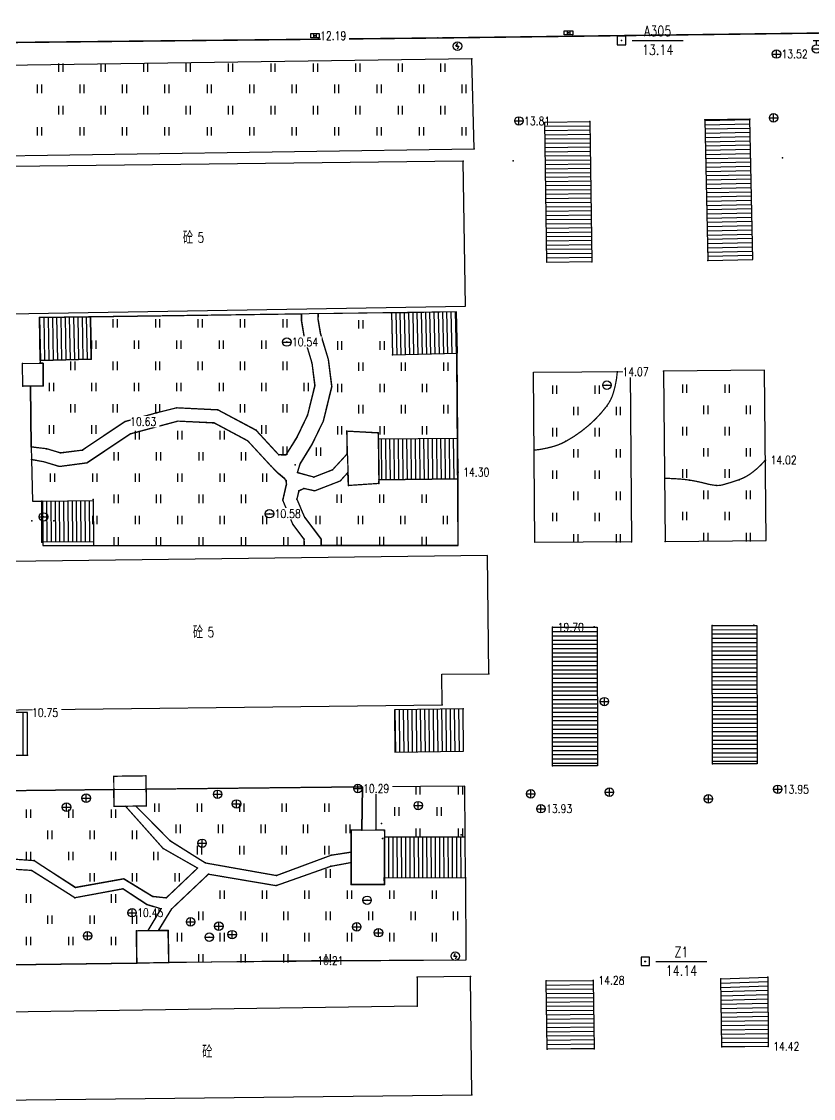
# Model space of a CAD drawing. Extents: x 871 to 1488, y 1110 to 1509.
# Drawn here: x 1262.2 to 1355.5, y 1286.8 to 1413.7 of the extents above; entities that cross this region are included whole.
import ezdxf
from ezdxf.enums import TextEntityAlignment as Align

# ---------------------------------------------------------------- set-up
doc = ezdxf.new("R2010")
doc.units = 0
doc.header["$LTSCALE"] = 0.5
doc.header["$PDSIZE"] = 0.2
doc.linetypes.add('X3', pattern=[5, 4, -1])
doc.layers.get('0').update_dxf_attribs({"linetype": 'CONTINUOUS'})
doc.layers.add('ASSIST', color=7, linetype='CONTINUOUS', plot=False)
for name, color, linetype in [('DLSS', 4, 'CONTINUOUS'), ('GCD', 1, 'CONTINUOUS'), ('GXYZ', 2, 'CONTINUOUS'), ('JMD', 6, 'CONTINUOUS'), ('KZD', 1, 'CONTINUOUS'), ('ZBTZ', 3, 'CONTINUOUS'), ('ZDH', 1, 'CONTINUOUS')]:
    doc.layers.add(name, color=color, linetype=linetype)
doc.styles.add('HZ', font='rs.shx', dxfattribs={"width": 0.8, "bigfont": 'hztxt.shx'})
doc.linetypes.add('1161', pattern='A,0,[149,AAA.SHX,S=0.15,R=0,X=0,Y=0],-1.6', length=1.6)

# ---------------------------------------------------------------- blocks, each defined once
blk = doc.blocks.new('gc133')
for p, q in [((-1, 0), (1, 0)), ((-0.8, 2), (0.8, 2)), ((0, 1), (0, 2))]:
    blk.add_line(p, q)
blk.add_circle((0, 0), 1)
blk = doc.blocks.new('gc042')
blk.add_line((-1, 0), (1, 0))
blk.add_circle((0, 0), 1)
blk = doc.blocks.new('gc041')
for p, q in [((-1, 0.5), (1, 0.5)), ((-1, -0.5), (-1, 0.5)), ((-0.33, 0.5), (-0.33, -0.5)), ((0.33, 0.5), (0.33, -0.5)), ((1, 0.5), (1, -0.5)), ((1, -0.5), (-1, -0.5))]:
    blk.add_line(p, q)
blk = doc.blocks.new('gc043')
for p, q in [((-1, 0), (1, 0)), ((0, -1), (0, 1))]:
    blk.add_line(p, q)
blk.add_circle((0, 0), 1)
blk = doc.blocks.new('gc050')
for p, q in [((-0.35, 0), (0.05, 0.69)), ((-0.35, 0), (0.35, 0)), ((0.35, 0), (-0.06, -0.69))]:
    blk.add_line(p, q)
blk.add_circle((0, 0), 1)
blk = doc.blocks.new('GC200')
at = {"linetype": 'Continuous', "const_width": 0.2, "flags": 128}
blk.add_lwpolyline([(-0.1, 0, 1), (0.1, 0, 1)], format="xyb", close=True, dxfattribs=at)
blk = doc.blocks.new('gc261')
blk.add_lwpolyline([(-1, -1), (1, -1), (1, 1), (-1, 1)], close=True)
blk.add_point((0, 0))
blk = doc.blocks.new('gc323')
at = {"flags": 128}
for points in [[(-0.5, 0), (-0.5, 2)], [(0.5, 0), (0.5, 2)]]:
    blk.add_lwpolyline(points, dxfattribs=at)

msp = doc.modelspace()

# ---------------------------------------------------------------- linework, layer by layer
at = {"linetype": 'Continuous'}
for p, q in [((1263.3, 1363.59, 10.44), (1263.34, 1362.08, 10.45)), ((1313.62, 1351.97), (1297.46, 1351.97))]:
    msp.add_line(p, q, dxfattribs=at)
at = {"linetype": 'Continuous', "flags": 128}
msp.add_lwpolyline([(1313.41, 1379.5), (1264.3, 1378.8), (1264.38, 1373.44), (1264.7, 1373.44), (1264.73, 1370.76), (1263.22, 1370.74), (1263.3, 1363.59), (1263.34, 1362.08), (1263.46, 1357.16), (1264.55, 1357.19), (1264.68, 1351.97), (1270.78, 1351.97), (1295.48, 1351.95), (1297.46, 1351.97), (1313.62, 1351.97), (1313.41, 1379.5)], close=True, dxfattribs=at)
at = {"linetype": 'Continuous', "elevation": 10.68, "flags": 128}
msp.add_lwpolyline([(1313.62, 1359.79), (1313.41, 1379.5)], dxfattribs=at)
at = {"linetype": 'Continuous', "flags": 128}
for points, elevation in [([(1264.73, 1370.76), (1263.21, 1370.72), (1262.32, 1370.73), (1262.29, 1373.41), (1264.7, 1373.44)], 10.43), ([(1304.94, 1312), (1301, 1312.02), (1300.99, 1318.43), (1304.93, 1318.44)], 10.54)]:
    msp.add_lwpolyline(points, close=True, dxfattribs=dict(at, elevation=elevation))
at = {"layer": 'ASSIST', "linetype": 'Continuous', "flags": 128}
for points in [[(1342.65, 1402.09), (1343.01, 1385.53), (1348.31, 1385.65), (1347.95, 1402.2)], [(1329.13, 1401.9), (1329.33, 1385.37), (1324.04, 1385.31), (1323.83, 1401.84)], [(1313.41, 1379.5), (1305.75, 1379.32), (1305.87, 1374.41), (1313.53, 1374.6)], [(1264.29, 1378.8), (1270.3, 1378.9), (1270.39, 1373.9), (1264.38, 1373.77)], [(1304.26, 1359.69), (1313.62, 1359.79), (1313.57, 1364.58), (1304.2, 1364.48)], [(1264.55, 1357.19), (1270.62, 1357.24), (1270.66, 1352.39), (1264.58, 1352.35)], [(1343.55, 1326.22), (1343.52, 1342.53), (1348.8, 1342.54), (1348.83, 1326.23)], [(1324.73, 1325.99), (1324.72, 1342.32), (1329.99, 1342.32), (1330.01, 1326)], [(1256.83, 1327.25), (1262.86, 1327.25), (1262.86, 1332.27), (1256.83, 1332.27)], [(1304.9, 1312.8), (1314.45, 1312.84), (1314.43, 1317.65), (1304.88, 1317.61)], [(1324.08, 1292.6), (1323.97, 1300.67), (1329.51, 1300.72), (1329.62, 1292.67)], [(1344.67, 1292.89), (1344.56, 1300.9), (1350.07, 1301.11), (1350.11, 1292.94)]]:
    msp.add_lwpolyline(points, close=True, dxfattribs=at)
at = {"layer": 'ASSIST', "linetype": 'Continuous', "elevation": 14.31, "flags": 128}
msp.add_lwpolyline([(1306.16, 1327.62), (1314.24, 1327.72), (1314.18, 1332.7), (1306.1, 1332.61)], close=True, dxfattribs=at)
at = {"layer": 'DLSS', "linetype": 'Continuous', "const_width": 0.175, "flags": 128}
msp.add_lwpolyline([(1216.91, 1400.79), (1219.98, 1407.4), (1229.42, 1410.8), (1250.92, 1411.11), (1311.19, 1411.75), (1376.78, 1412.59), (1417.27, 1413.42), (1464.48, 1413.6), (1466.04, 1413.51), (1469.01, 1412.49), (1470.72, 1410.79), (1472.65, 1406.1), (1472.65, 1402.07), (1472.92, 1379.64), (1472.95, 1376.26), (1473.17, 1359.79), (1473.21, 1355.64), (1474.02, 1285.2)], dxfattribs=at)
at = {"layer": 'DLSS', "linetype": 'X3', "const_width": 0.15, "elevation": 10.46, "flags": 128}
for points in [[(1263.3, 1363.57), (1265.13, 1363.36), (1266.77, 1362.86), (1269.34, 1363.19), (1274.36, 1366.55), (1278.12, 1367.6), (1280.45, 1368.18), (1285.3, 1367.93), (1289.79, 1365.53), (1292.46, 1362.64), (1293.31, 1362.62), (1294.62, 1364.76), (1295.86, 1367.32), (1296.71, 1370.79), (1296.38, 1373.46), (1295.47, 1376.47), (1295.13, 1378.44), (1295.13, 1379.16)], [(1300.62, 1360.56), (1299.69, 1359.55), (1296.7, 1358.39), (1295.44, 1358.68), (1294.83, 1358.38), (1294.61, 1357.42), (1295.51, 1355.28), (1297.45, 1352.69), (1297.46, 1351.97)]]:
    msp.add_lwpolyline(points, dxfattribs=at)
at = {"layer": 'DLSS', "linetype": 'X3', "flags": 128}
for points in [[(1297.12, 1379.14, 0.15, 0.15, 0), (1297.11, 1378.6, 0.15, 0.15, 0), (1297.4, 1376.92, 0.15, 0.15, 0), (1298.32, 1373.87, 0.15, 0.15, 0), (1298.73, 1370.67, 0.15, 0.15, 0), (1297.74, 1366.65, 0.15, 0.15, 0), (1296.37, 1363.81, 0.15, 0.15, 0), (1295, 1361.58, 0.15, 0.15, 0), (1294.66, 1360.54, 0.15, 0.15, 0), (1296.61, 1360.02, 0.15, 0.15, 0), (1298.79, 1360.86, 0.15, 0.15, 0), (1300.49, 1362.7, 0, 0, 0)], [(1295.48, 1351.95, 0.15, 0.15, 0), (1295.46, 1352.69, 0.15, 0.15, 0), (1294.11, 1354.48, 0.15, 0.15, 0), (1292.95, 1357.28, 0.15, 0.15, 0), (1293.39, 1359.18, 0.15, 0.15, 0), (1293.35, 1359.61, 0.15, 0.15, 0), (1293.14, 1359.83, 0.15, 0.15, 0), (1292.42, 1360.43, 0.15, 0.15, 0), (1291.58, 1361.29, 0.15, 0.15, 0), (1291.31, 1361.58, 0.15, 0.15, 0), (1288.82, 1364.28, 0.15, 0.15, 0), (1284.87, 1366.39, 0.15, 0.15, 0), (1280.6, 1366.61, 0.15, 0.15, 0), (1275.02, 1365.11, 0.15, 0.15, 0), (1269.9, 1361.69, 0.15, 0.15, 0), (1266.63, 1361.26, 0.15, 0.15, 0), (1264.81, 1361.82, 0.15, 0.15, 0), (1263.34, 1362.08, 0, 0, 0)], [(1274.42, 1321.24, 0.15, 0.15, 0), (1278.84, 1316.27, 0.15, 0.15, 0), (1282.91, 1313.95, 0.15, 0.15, 0), (1279.22, 1310.44, 0.15, 0.15, 0), (1277.62, 1310.62, 0.15, 0.15, 0), (1274.23, 1312.7, 0.15, 0.15, 0), (1268.54, 1311.68, 0.15, 0.15, 0), (1263.64, 1314.83, 0.15, 0.15, 0), (1258.52, 1315.2, 0.15, 0.15, 0), (1253.48, 1313.81, 0.15, 0.15, 0), (1251.27, 1314.1, 0.15, 0.15, 0), (1251.05, 1312.98, 0.15, 0.15, 0), (1253.51, 1312.62, 0.15, 0.15, 0), (1258.67, 1313.98, 0.15, 0.15, 0), (1263.33, 1313.68, 0.15, 0.15, 0), (1268.45, 1310.46, 0.15, 0.15, 0), (1274.11, 1311.5, 0.15, 0.15, 0), (1276.91, 1309.65, 0.15, 0.15, 0), (1278.63, 1309.15, 0.15, 0.15, 0), (1277.07, 1306.59, 0, 0, 0)], [(1275.64, 1321.25, 0.15, 0.15, 0), (1279.65, 1317.19, 0.15, 0.15, 0), (1283.84, 1314.55, 0.15, 0.15, 0), (1292.19, 1313.07, 0.15, 0.15, 0), (1298.66, 1315.47, 0.15, 0.15, 0), (1300.98, 1315.83, 0, 0, 0)], [(1278.31, 1306.59, 0.15, 0.15, 0), (1279.86, 1309.15, 0.15, 0.15, 0), (1284.18, 1313.23, 0.15, 0.15, 0), (1292.16, 1311.88, 0.15, 0.15, 0), (1298.61, 1314.16, 0.15, 0.15, 0), (1300.98, 1314.6, 0, 0, 0)]]:
    msp.add_lwpolyline(points, format="xyseb", dxfattribs=at)
at = {"layer": 'DLSS', "linetype": 'X3', "const_width": 0.15, "flags": 128}
for points in [[(1322.55, 1363.18, 0.041507), (1324.8, 1363.62, 0.059042), (1326.29, 1364.23, 0.050806), (1328.98, 1366.11, 0.053804), (1331.1, 1368.38, 0.085682), (1331.86, 1369.87, 0.055451), (1332.35, 1372.42)], [(1337.93, 1359.87, -0.014146), (1339.65, 1359.79, -0.02019), (1340.85, 1359.66, -0.027398), (1342.91, 1359.22, 0.048795), (1344.08, 1359.03, 0.081388), (1344.66, 1359.08, 0.022131), (1346.69, 1359.71, 0.074185), (1348.18, 1360.51, 0.056851), (1349.79, 1362.02)]]:
    msp.add_lwpolyline(points, format="xyb", dxfattribs=at)
for points, elevation in [([(1300.69, 1359.03), (1300.47, 1365.43), (1304.17, 1365.22), (1304.2, 1364.48), (1304.26, 1359.69), (1304.24, 1359.27)], 10.59), ([(1276.82, 1324.82), (1276.87, 1321.27), (1273.07, 1321.22), (1273.03, 1324.77)], 10.33), ([(1279.46, 1306.59), (1279.52, 1302.82), (1275.76, 1302.76), (1275.73, 1306.56)], 10.31)]:
    msp.add_lwpolyline(points, close=True, dxfattribs=dict(at, elevation=elevation))
at = {"layer": 'JMD', "linetype": 'Continuous'}
for p, q in [((1342.65, 1402.09), (1343.01, 1385.53)), ((1342.66, 1402.03), (1347.95, 1402.14)), ((1348.31, 1385.65), (1347.95, 1402.2)), ((1329.13, 1401.9), (1329.33, 1385.37)), ((1342.67, 1401.53), (1347.96, 1401.64)), ((1342.68, 1401.03), (1347.97, 1401.14)), ((1329.15, 1400.37), (1323.85, 1400.31)), ((1329.16, 1399.87), (1323.86, 1399.81)), ((1342.69, 1400.53), (1347.99, 1400.64)), ((1342.7, 1400.03), (1348, 1400.14)), ((1342.71, 1399.53), (1348.01, 1399.64)), ((1329.16, 1399.37), (1323.87, 1399.31)), ((1329.17, 1398.87), (1323.87, 1398.81)), ((1329.17, 1398.37), (1323.88, 1398.31)), ((1342.72, 1399.03), (1348.02, 1399.14)), ((1342.73, 1398.53), (1348.03, 1398.64)), ((1329.18, 1397.87), (1323.88, 1397.81)), ((1329.19, 1397.37), (1323.89, 1397.31)), ((1342.74, 1398.03), (1348.04, 1398.14)), ((1342.75, 1397.53), (1348.05, 1397.64)), ((1342.76, 1397.03), (1348.06, 1397.14)), ((1329.19, 1396.87), (1323.9, 1396.81)), ((1329.2, 1396.37), (1323.9, 1396.31)), ((1329.2, 1395.87), (1323.91, 1395.81)), ((1342.77, 1396.53), (1348.07, 1396.64)), ((1342.79, 1396.03), (1348.08, 1396.14)), ((1329.21, 1395.37), (1323.91, 1395.31)), ((1329.22, 1394.87), (1323.92, 1394.81)), ((1342.8, 1395.53), (1348.09, 1395.64)), ((1342.81, 1395.03), (1348.11, 1395.14)), ((1342.82, 1394.53), (1348.12, 1394.64)), ((1329.22, 1394.37), (1323.93, 1394.31)), ((1329.23, 1393.87), (1323.93, 1393.81)), ((1329.24, 1393.37), (1323.94, 1393.31)), ((1342.83, 1394.03), (1348.13, 1394.14)), ((1342.84, 1393.53), (1348.14, 1393.64)), ((1342.85, 1393.03), (1348.15, 1393.14)), ((1329.24, 1392.87), (1323.95, 1392.81)), ((1329.25, 1392.37), (1323.95, 1392.31)), ((1329.25, 1391.87), (1323.96, 1391.81)), ((1342.86, 1392.53), (1348.16, 1392.64)), ((1342.87, 1392.03), (1348.17, 1392.14)), ((1329.26, 1391.37), (1323.96, 1391.31)), ((1329.27, 1390.87), (1323.97, 1390.81)), ((1342.88, 1391.53), (1348.18, 1391.64)), ((1342.89, 1391.03), (1348.19, 1391.14)), ((1342.91, 1390.53), (1348.2, 1390.65)), ((1329.27, 1390.37), (1323.98, 1390.31)), ((1329.28, 1389.87), (1323.98, 1389.81)), ((1329.28, 1389.37), (1323.99, 1389.31)), ((1342.92, 1390.03), (1348.21, 1390.15)), ((1342.93, 1389.53), (1348.22, 1389.65)), ((1329.29, 1388.87), (1323.99, 1388.81)), ((1329.3, 1388.37), (1324, 1388.31)), ((1342.94, 1389.03), (1348.24, 1389.15)), ((1342.95, 1388.53), (1348.25, 1388.65)), ((1342.96, 1388.03), (1348.26, 1388.15)), ((1329.3, 1387.87), (1324.01, 1387.81)), ((1329.31, 1387.37), (1324.01, 1387.31)), ((1329.32, 1386.87), (1324.02, 1386.81)), ((1342.97, 1387.53), (1348.27, 1387.65)), ((1342.98, 1387.03), (1348.28, 1387.15)), ((1329.32, 1386.37), (1324.03, 1386.31)), ((1329.33, 1385.87), (1324.03, 1385.81)), ((1342.99, 1386.53), (1348.29, 1386.65)), ((1343, 1386.03), (1348.3, 1386.15)), ((1343.01, 1385.53), (1348.31, 1385.65)), ((1329.33, 1385.37), (1324.04, 1385.31)), ((1313.41, 1379.5), (1305.75, 1379.32)), ((1305.75, 1379.32), (1305.87, 1374.41)), ((1306.25, 1379.33), (1306.36, 1374.43)), ((1306.75, 1379.34), (1306.86, 1374.44)), ((1307.25, 1379.35), (1307.36, 1374.45)), ((1307.75, 1379.37), (1307.86, 1374.46)), ((1308.25, 1379.38), (1308.36, 1374.47)), ((1308.75, 1379.39), (1308.86, 1374.49)), ((1309.24, 1379.4), (1309.36, 1374.5)), ((1309.74, 1379.41), (1309.86, 1374.51)), ((1310.24, 1379.43), (1310.36, 1374.52)), ((1310.74, 1379.44), (1310.86, 1374.53)), ((1311.24, 1379.45), (1311.36, 1374.55)), ((1311.74, 1379.46), (1311.86, 1374.56)), ((1312.24, 1379.47), (1312.36, 1374.57)), ((1312.74, 1379.49), (1312.86, 1374.58)), ((1313.24, 1379.5), (1313.36, 1374.59)), ((1264.29, 1378.8), (1270.3, 1378.9)), ((1264.3, 1378.8), (1264.39, 1373.77)), ((1264.8, 1378.8), (1264.89, 1373.78)), ((1265.3, 1378.81), (1265.39, 1373.79)), ((1265.8, 1378.82), (1265.89, 1373.8)), ((1266.3, 1378.83), (1266.39, 1373.81)), ((1266.8, 1378.84), (1266.89, 1373.82)), ((1267.3, 1378.85), (1267.39, 1373.84)), ((1267.8, 1378.86), (1267.89, 1373.85)), ((1268.3, 1378.86), (1268.39, 1373.86)), ((1268.8, 1378.87), (1268.89, 1373.87)), ((1269.3, 1378.88), (1269.39, 1373.88)), ((1269.8, 1378.89), (1269.89, 1373.89)), ((1270.3, 1378.9), (1270.39, 1373.9)), ((1305.87, 1374.41), (1313.53, 1374.6)), ((1270.39, 1373.9), (1264.38, 1373.77)), ((1313.57, 1364.58), (1304.2, 1364.48)), ((1304.62, 1359.69), (1304.57, 1364.49)), ((1305.12, 1359.7), (1305.07, 1364.49)), ((1305.62, 1359.71), (1305.57, 1364.5)), ((1306.12, 1359.71), (1306.07, 1364.5)), ((1306.62, 1359.72), (1306.57, 1364.51)), ((1307.12, 1359.72), (1307.07, 1364.51)), ((1307.62, 1359.73), (1307.57, 1364.52)), ((1308.12, 1359.73), (1308.07, 1364.52)), ((1308.62, 1359.74), (1308.57, 1364.53)), ((1309.12, 1359.74), (1309.07, 1364.53)), ((1309.62, 1359.75), (1309.57, 1364.54)), ((1310.12, 1359.75), (1310.07, 1364.55)), ((1310.62, 1359.76), (1310.57, 1364.55)), ((1311.12, 1359.76), (1311.07, 1364.56)), ((1311.62, 1359.77), (1311.57, 1364.56)), ((1312.12, 1359.77), (1312.07, 1364.57)), ((1312.62, 1359.78), (1312.57, 1364.57)), ((1313.12, 1359.79), (1313.07, 1364.58)), ((1313.62, 1359.79), (1313.57, 1364.58)), ((1304.26, 1359.69), (1313.62, 1359.79)), ((1264.55, 1357.19), (1270.62, 1357.24)), ((1264.62, 1357.19), (1264.66, 1352.35)), ((1265.12, 1357.2), (1265.16, 1352.35)), ((1265.62, 1357.2), (1265.66, 1352.36)), ((1266.12, 1357.2), (1266.16, 1352.36)), ((1266.62, 1357.21), (1266.66, 1352.36)), ((1267.12, 1357.21), (1267.16, 1352.37)), ((1267.62, 1357.22), (1267.66, 1352.37)), ((1268.12, 1357.22), (1268.16, 1352.37)), ((1268.62, 1357.22), (1268.66, 1352.38)), ((1269.12, 1357.23), (1269.16, 1352.38)), ((1269.62, 1357.23), (1269.66, 1352.39)), ((1270.12, 1357.23), (1270.16, 1352.39)), ((1270.62, 1357.24), (1270.66, 1352.39)), ((1270.66, 1352.39), (1264.58, 1352.35)), ((1343.52, 1342.53), (1348.8, 1342.54)), ((1343.55, 1326.22), (1343.52, 1342.53)), ((1348.8, 1342.54), (1348.83, 1326.23)), ((1324.73, 1325.99), (1324.72, 1342.32)), ((1329.99, 1342.32), (1330.01, 1326)), ((1343.52, 1342.03), (1348.8, 1342.04)), ((1343.52, 1341.53), (1348.8, 1341.54)), ((1324.72, 1340.82), (1329.99, 1340.82)), ((1324.72, 1340.32), (1329.99, 1340.32)), ((1324.72, 1339.82), (1329.99, 1339.82)), ((1343.52, 1341.03), (1348.8, 1341.04)), ((1343.52, 1340.53), (1348.8, 1340.54)), ((1343.53, 1340.03), (1348.8, 1340.04)), ((1324.72, 1339.32), (1329.99, 1339.32)), ((1324.72, 1338.82), (1329.99, 1338.82)), ((1343.53, 1339.53), (1348.8, 1339.54)), ((1343.53, 1339.03), (1348.8, 1339.04)), ((1324.72, 1338.32), (1329.99, 1338.32)), ((1324.72, 1337.82), (1329.99, 1337.82)), ((1324.72, 1337.32), (1329.99, 1337.32)), ((1343.53, 1338.53), (1348.8, 1338.54)), ((1343.53, 1338.03), (1348.81, 1338.04)), ((1343.53, 1337.53), (1348.81, 1337.54)), ((1324.72, 1336.82), (1329.99, 1336.82)), ((1324.72, 1336.32), (1329.99, 1336.32)), ((1343.53, 1337.03), (1348.81, 1337.04)), ((1343.53, 1336.53), (1348.81, 1336.54)), ((1343.53, 1336.03), (1348.81, 1336.04)), ((1324.72, 1335.82), (1330, 1335.82)), ((1324.72, 1335.32), (1330, 1335.32)), ((1324.72, 1334.82), (1330, 1334.82)), ((1343.53, 1335.53), (1348.81, 1335.54)), ((1343.53, 1335.03), (1348.81, 1335.04)), ((1324.72, 1334.32), (1330, 1334.32)), ((1324.72, 1333.82), (1330, 1333.82)), ((1343.54, 1334.53), (1348.81, 1334.54)), ((1343.54, 1334.03), (1348.81, 1334.04)), ((1343.54, 1333.53), (1348.81, 1333.54)), ((1262.36, 1327.25), (1262.36, 1332.27)), ((1314.18, 1332.7), (1306.1, 1332.61)), ((1306.24, 1327.62), (1306.18, 1332.61)), ((1306.74, 1327.63), (1306.68, 1332.61)), ((1307.24, 1327.63), (1307.18, 1332.62)), ((1307.74, 1327.64), (1307.68, 1332.62)), ((1308.24, 1327.64), (1308.18, 1332.63)), ((1308.74, 1327.65), (1308.68, 1332.64)), ((1309.24, 1327.66), (1309.18, 1332.64)), ((1309.74, 1327.66), (1309.68, 1332.65)), ((1310.24, 1327.67), (1310.18, 1332.65)), ((1310.74, 1327.67), (1310.68, 1332.66)), ((1311.24, 1327.68), (1311.18, 1332.67)), ((1311.74, 1327.69), (1311.68, 1332.67)), ((1312.24, 1327.69), (1312.18, 1332.68)), ((1312.74, 1327.7), (1312.68, 1332.68)), ((1313.24, 1327.7), (1313.18, 1332.69)), ((1313.74, 1327.71), (1313.68, 1332.7)), ((1314.24, 1327.72), (1314.18, 1332.7)), ((1324.72, 1333.32), (1330, 1333.32)), ((1324.73, 1332.82), (1330, 1332.82)), ((1324.73, 1332.32), (1330, 1332.32)), ((1343.54, 1333.03), (1348.81, 1333.04)), ((1343.54, 1332.53), (1348.81, 1332.54)), ((1324.73, 1331.82), (1330, 1331.82)), ((1324.73, 1331.32), (1330, 1331.32)), ((1343.54, 1332.03), (1348.82, 1332.04)), ((1343.54, 1331.53), (1348.82, 1331.54)), ((1343.54, 1331.03), (1348.82, 1331.04)), ((1324.73, 1330.82), (1330, 1330.82)), ((1324.73, 1330.32), (1330, 1330.32)), ((1324.73, 1329.82), (1330, 1329.82)), ((1343.54, 1330.53), (1348.82, 1330.54)), ((1343.54, 1330.03), (1348.82, 1330.04)), ((1324.73, 1329.32), (1330, 1329.32)), ((1324.73, 1328.82), (1330, 1328.82)), ((1343.54, 1329.53), (1348.82, 1329.54)), ((1343.55, 1329.03), (1348.82, 1329.04)), ((1343.55, 1328.53), (1348.82, 1328.54)), ((1256.83, 1327.25), (1262.86, 1327.25)), ((1306.16, 1327.62), (1314.24, 1327.72)), ((1324.73, 1328.32), (1330, 1328.32)), ((1324.73, 1327.82), (1330, 1327.82)), ((1324.73, 1327.32), (1330, 1327.32)), ((1343.55, 1328.03), (1348.82, 1328.04)), ((1343.55, 1327.53), (1348.82, 1327.54)), ((1324.73, 1326.82), (1330, 1326.82)), ((1324.73, 1326.32), (1330, 1326.32)), ((1343.55, 1327.03), (1348.82, 1327.04)), ((1343.55, 1326.53), (1348.83, 1326.54)), ((1314.43, 1317.65), (1304.88, 1317.61)), ((1304.95, 1312.8), (1304.93, 1317.61)), ((1305.45, 1312.8), (1305.43, 1317.62)), ((1305.95, 1312.81), (1305.93, 1317.62)), ((1306.45, 1312.81), (1306.43, 1317.62)), ((1306.95, 1312.81), (1306.93, 1317.62)), ((1307.45, 1312.81), (1307.43, 1317.62)), ((1307.95, 1312.81), (1307.93, 1317.63)), ((1308.45, 1312.82), (1308.43, 1317.63)), ((1308.95, 1312.82), (1308.93, 1317.63)), ((1309.45, 1312.82), (1309.43, 1317.63)), ((1309.95, 1312.82), (1309.93, 1317.63)), ((1310.45, 1312.82), (1310.43, 1317.64)), ((1310.95, 1312.83), (1310.93, 1317.64)), ((1311.45, 1312.83), (1311.43, 1317.64)), ((1311.95, 1312.83), (1311.93, 1317.64)), ((1312.45, 1312.83), (1312.43, 1317.64)), ((1312.95, 1312.83), (1312.93, 1317.65)), ((1313.45, 1312.84), (1313.43, 1317.65)), ((1313.95, 1312.84), (1313.93, 1317.65)), ((1314.45, 1312.84), (1314.43, 1317.65)), ((1304.9, 1312.8), (1314.45, 1312.84)), ((1323.97, 1300.67), (1329.51, 1300.72)), ((1324.08, 1292.6), (1323.97, 1300.67)), ((1344.56, 1300.9), (1350.07, 1301.11)), ((1344.67, 1292.89), (1344.56, 1300.9)), ((1344.57, 1300.4), (1350.08, 1300.6)), ((1350.07, 1301.11), (1350.11, 1292.94)), ((1323.98, 1300.17), (1329.51, 1300.22)), ((1323.99, 1299.67), (1329.52, 1299.72)), ((1324, 1299.17), (1329.53, 1299.22)), ((1344.57, 1299.9), (1350.08, 1300.09)), ((1344.58, 1299.4), (1350.08, 1299.58)), ((1324, 1298.67), (1329.54, 1298.72)), ((1324.01, 1298.17), (1329.54, 1298.23)), ((1344.59, 1298.9), (1350.08, 1299.07)), ((1344.6, 1298.4), (1350.09, 1298.56)), ((1344.6, 1297.9), (1350.09, 1298.05)), ((1324.02, 1297.67), (1329.55, 1297.73)), ((1324.02, 1297.17), (1329.56, 1297.23)), ((1324.03, 1296.67), (1329.56, 1296.73)), ((1344.61, 1297.4), (1350.09, 1297.54)), ((1344.62, 1296.9), (1350.09, 1297.03)), ((1324.04, 1296.17), (1329.57, 1296.23)), ((1324.04, 1295.67), (1329.58, 1295.73)), ((1344.62, 1296.4), (1350.1, 1296.52)), ((1344.63, 1295.9), (1350.1, 1296.01)), ((1344.64, 1295.4), (1350.1, 1295.5)), ((1324.05, 1295.17), (1329.58, 1295.23)), ((1324.06, 1294.67), (1329.59, 1294.73)), ((1324.06, 1294.17), (1329.6, 1294.24)), ((1344.65, 1294.9), (1350.1, 1294.99)), ((1344.65, 1294.4), (1350.11, 1294.48)), ((1324.07, 1293.67), (1329.6, 1293.74)), ((1324.08, 1293.17), (1329.61, 1293.24)), ((1344.66, 1293.9), (1350.11, 1293.97)), ((1344.67, 1293.4), (1350.11, 1293.46)), ((1344.67, 1292.9), (1350.11, 1292.95)), ((1324.08, 1292.67), (1329.62, 1292.74))]:
    msp.add_line(p, q, dxfattribs=at)
at = {"layer": 'JMD', "linetype": 'Continuous', "flags": 128}
for points, elevation in [([(1314.19, 1397.22), (1250.99, 1396.48), (1251.28, 1379.1), (1314.48, 1380.17)], 14.32), ([(1251.79, 1332.47), (1311.71, 1333.19), (1311.67, 1336.78), (1317.21, 1336.85), (1317.04, 1350.76), (1251.28, 1349.97)], 10.73), ([(1252.11, 1296.85), (1252.21, 1286.51), (1315.23, 1287.22), (1315.05, 1301.18), (1308.77, 1301.11), (1308.78, 1297.68)], 10.68)]:
    msp.add_lwpolyline(points, close=True, dxfattribs=dict(at, elevation=elevation))
at = {"layer": 'KZD', "linetype": 'Continuous'}
for p, q in [((1334.1, 1411.46), (1340.1, 1411.46)), ((1336.9, 1302.96), (1342.9, 1302.96))]:
    msp.add_line(p, q, dxfattribs=at)
at = {"layer": 'ZBTZ', "linetype": '1161', "flags": 128}
for points, elevation in [([(1315.48, 1398.68), (1315.21, 1409.3), (1251.81, 1408.37), (1251.96, 1397.75)], 14.43), ([(1333.86, 1372.47), (1334, 1352.39), (1322.63, 1352.31), (1322.49, 1372.39)], 14.29), ([(1337.8, 1372.5), (1337.98, 1352.43), (1349.88, 1352.54), (1349.69, 1372.61)], 14.31), ([(1263.33, 1362.07), (1263.46, 1357.16), (1264.55, 1357.19), (1270.62, 1357.24), (1270.66, 1352.39), (1270.66, 1351.97), (1295.48, 1351.95), (1295.46, 1352.69), (1294.11, 1354.48), (1292.95, 1357.28), (1293.39, 1359.18), (1293.35, 1359.61), (1293.14, 1359.83), (1292.42, 1360.43), (1291.58, 1361.29), (1291.31, 1361.58), (1288.82, 1364.28), (1284.87, 1366.39), (1280.6, 1366.61), (1275.02, 1365.11), (1269.9, 1361.69), (1266.63, 1361.26), (1264.81, 1361.82), (1263.34, 1362.08)], 10.46), ([(1303.91, 1318.44), (1304.93, 1318.44), (1304.94, 1317.61), (1314.43, 1317.65), (1314.4, 1323.59), (1303.89, 1323.54)], 10.52)]:
    msp.add_lwpolyline(points, close=True, dxfattribs=dict(at, elevation=elevation))
for points in [[(1263.3, 1363.57), (1263.22, 1370.74), (1264.73, 1370.76), (1264.7, 1373.44), (1264.38, 1373.44), (1264.39, 1373.77), (1270.39, 1373.9), (1270.3, 1378.88), (1295.13, 1379.24), (1295.13, 1379.16), (1295.13, 1378.44), (1295.47, 1376.47), (1296.38, 1373.46), (1296.71, 1370.79), (1295.86, 1367.32), (1294.62, 1364.76), (1293.31, 1362.62), (1292.46, 1362.64), (1289.79, 1365.53), (1285.3, 1367.93), (1280.45, 1368.18), (1278.12, 1367.6), (1274.36, 1366.55), (1269.34, 1363.19), (1266.77, 1362.86), (1265.13, 1363.36), (1263.3, 1363.57)], [(1297.12, 1379.27), (1305.75, 1379.39), (1305.87, 1374.41), (1313.45, 1374.6), (1313.52, 1364.58), (1304.2, 1364.48), (1304.2, 1365.22), (1300.47, 1365.43), (1300.49, 1362.7), (1298.79, 1360.86), (1296.61, 1360.02), (1294.66, 1360.54), (1295, 1361.58), (1296.37, 1363.81), (1297.74, 1366.65), (1298.73, 1370.67), (1298.32, 1373.87), (1297.4, 1376.92), (1297.11, 1378.6), (1297.12, 1379.14)]]:
    msp.add_lwpolyline(points, close=True, dxfattribs=at)
at = {"layer": 'ZDH', "linetype": 'Continuous'}
for p in [(1326.59, 1412.36, 12.84), (1296.73, 1412.01, 12.19), (1311.19, 1411.75, 12.52), (1313.52, 1410.79, 12.71), (1351.09, 1409.86, 13.52), (1354.7, 1409.82, 13.6), (1315.21, 1409.3, 12.79), (1342.65, 1402.09, 13.91), (1347.95, 1402.2, 13.91), (1350.76, 1402.34, 13.89), (1320.76, 1401.97, 13.81), (1323.83, 1401.84, 13.96), (1329.13, 1401.9, 13.96), (1315.48, 1398.68, 14.43), (1314.19, 1397.22, 14.32), (1320.1, 1397.26, 14.31), (1351.82, 1397.63, 14.27), (1343.01, 1385.53, 19.73), (1329.33, 1385.37, 19.74), (1295.13, 1379.16, 10.59), (1297.12, 1379.18, 10.61), (1305.75, 1379.32, 10.74), (1264.28, 1378.82, 10.75), (1264.29, 1378.8, 10.78), (1295.13, 1378.44, 10.45), (1293.42, 1375.93, 10.54), (1295.47, 1376.47, 10.46), (1305.87, 1374.41, 10.34), (1262.29, 1373.41, 10.74), (1270.39, 1373.9, 10.56), (1296.38, 1373.46, 10.53), (1332.35, 1372.42, 14.06), (1333.86, 1372.47, 14.29), (1337.8, 1372.5, 14.31), (1262.32, 1370.73, 10.75), (1263.21, 1370.72, 10.45), (1264.73, 1370.76, 10.43), (1296.71, 1370.79, 10.57), (1331.13, 1370.85, 14.05), (1280.45, 1368.18, 10.54), (1285.3, 1367.93, 10.56), (1331.1, 1368.38, 14.06), (1274.36, 1366.55, 10.63), (1278.12, 1367.6, 10.58), (1295.86, 1367.32, 10.63), (1289.79, 1365.53, 10.6), (1300.47, 1365.43, 10.62), (1304.17, 1365.22, 10.6), (1294.62, 1364.76, 10.64), (1304.2, 1364.48, 10.65), (1326.29, 1364.23, 14.02), (1263.3, 1363.59, 10.44), (1263.3, 1363.57, 10.46), (1265.13, 1363.36, 10.53), (1266.77, 1362.86, 10.52), (1269.34, 1363.19, 10.6), (1300.49, 1362.7, 10.62), (1322.55, 1363.18, 14.03), (1263.33, 1362.07, 10.46), (1263.34, 1362.08, 10.45), (1292.46, 1362.64, 10.58), (1293.31, 1362.62, 10.57), (1294.4, 1361.46, 10.57), (1349.79, 1362.02, 14.02), (1291.58, 1361.29, 10.58), (1292.42, 1360.43, 10.63), (1294.66, 1360.54, 10.51), (1298.79, 1360.86, 10.58), (1300.62, 1360.56, 10.63), (1313.59, 1360.59, 14.3), (1293.14, 1359.83, 10.62), (1293.35, 1359.61, 10.61), (1293.39, 1359.18, 10.57), (1296.61, 1360.02, 10.61), (1300.69, 1359.03, 10.59), (1304.24, 1359.27, 10.71), (1304.26, 1359.69, 10.68), (1337.93, 1359.87, 14.17), (1340.85, 1359.66, 14.01), (1344.08, 1359.03, 14), (1346.69, 1359.71, 14), (1294.83, 1358.38, 10.56), (1295.44, 1358.68, 10.56), (1264.55, 1357.19, 10.45), (1270.62, 1357.39, 10.54), (1294.61, 1357.42, 10.56), (1264.76, 1355.32, 10.49), (1291.38, 1355.7, 10.58), (1295.51, 1355.28, 10.5), (1263.37, 1354.86, 10.46), (1265.97, 1354.86, 10.43), (1295.46, 1352.69, 10.43), (1297.45, 1352.69, 10.43), (1264.58, 1352.35, 10.73), (1295.48, 1351.95, 10.71), (1297.46, 1351.97, 10.71), (1334, 1352.39, 14.29), (1337.98, 1352.43, 14.3), (1329.64, 1342.37, 19.7), (1343.52, 1342.53, 19.72), (1348.42, 1342.58, 19.71), (1324.72, 1342.32, 19.7), (1317.21, 1336.85, 14.31), (1330.82, 1333.56, 13.99), (1262.8, 1332.27, 10.75), (1311.71, 1333.19, 10.7), (1314.18, 1332.7, 14.31), (1262.86, 1327.25, 10.49), (1324.73, 1325.99, 14.01), (1330.01, 1326.07, 14.01), (1343.55, 1326.22, 14.01), (1348.83, 1326.31, 14.02), (1276.82, 1324.82, 10.33), (1302.2, 1323.45, 10.29), (1269.78, 1322.19, 10.44), (1273.05, 1323.2, 10.34), (1285.27, 1322.64, 10.38), (1301.8, 1323.32, 10.29), (1322.15, 1322.7, 13.93), (1331.41, 1322.89, 13.93), (1343.07, 1322.1, 13.94), (1351.24, 1323.23, 13.95), (1267.46, 1321.13, 10.45), (1276.87, 1321.27, 10.36), (1287.5, 1321.51, 10.4), (1308.9, 1321.31, 11.95), (1323.35, 1320.94, 13.93), (1300.99, 1318.43, 10.49), (1302.27, 1318.42, 10.51), (1303.91, 1318.44, 10.52), (1304.56, 1319.19, 10.57), (1304.91, 1318.3, 10.58), (1279.65, 1317.19, 10.53), (1304.68, 1317.44, 10.54), (1313.95, 1317.86, 14.21), (1314.39, 1317.65, 14.21), (1278.84, 1316.27, 10.51), (1283.43, 1316.87, 10.48), (1300.98, 1315.83, 10.49), (1263.64, 1314.83, 10.52), (1283.84, 1314.55, 10.54), (1298.66, 1315.47, 10.46), (1300.98, 1314.6, 10.47), (1263.33, 1313.68, 10.51), (1284.18, 1313.23, 10.51), (1298.61, 1314.16, 10.49), (1274.23, 1312.7, 10.5), (1292.19, 1313.07, 10.4), (1301, 1312.02, 10.51), (1304.9, 1312.8, 10.54), (1304.94, 1312, 10.54), (1314.45, 1312.84, 14.21), (1268.54, 1311.68, 10.52), (1274.11, 1311.5, 10.5), (1292.16, 1311.88, 10.44), (1268.45, 1310.46, 10.45), (1276.91, 1309.65, 10.49), (1277.62, 1310.62, 10.53), (1279.22, 1310.44, 10.49), (1302.87, 1310.16, 10.57), (1275.19, 1308.69, 10.45), (1278.63, 1309.15, 10.47), (1282.09, 1307.62, 10.41), (1285.41, 1307.1, 10.29), (1301.65, 1307.03, 10.38), (1269.95, 1305.96, 10.31), (1275.73, 1306.56, 10.31), (1277.07, 1306.59, 10.31), (1279.46, 1306.59, 10.31), (1284.29, 1305.81, 10.31), (1286.98, 1306.11, 10.3), (1304.22, 1306.34, 10.54), (1296.4, 1303.04, 10.21), (1313.26, 1303.57, 10.26), (1275.76, 1302.76, 10.21), (1279.52, 1302.82, 10.18), (1335.59, 1302.96, 14.13), (1335.59, 1302.96, 14.13), (1308.77, 1301.11, 10.67), (1315.05, 1301.18, 14.27), (1323.97, 1300.67, 14.27), (1329.51, 1300.72, 14.28), (1344.56, 1300.9, 14.28), (1350.07, 1301.11, 14.28), (1308.78, 1297.68, 10.69), (1344.67, 1292.89, 14.41), (1350.11, 1292.94, 14.41), (1324.08, 1292.6, 14.39), (1329.62, 1292.67, 14.39), (1315.23, 1287.22, 14.27)]:
    msp.add_point(p, dxfattribs=at)

# ---------------------------------------------------------------- block references
at = {"layer": 'GXYZ', "linetype": 'Continuous', "xscale": 0.5, "yscale": 0.5}
for name, p in [('gc041', (1296.73, 1412.01, 12.19)), ('gc041', (1326.59, 1412.36, 12.84)), ('gc050', (1313.52, 1410.79, 12.71)), ('gc133', (1355.8, 1410.46, 12.83)), ('gc043', (1351.09, 1409.86, 13.52)), ('gc043', (1320.76, 1401.97, 13.81)), ('gc043', (1350.76, 1402.34, 13.89)), ('gc042', (1293.42, 1375.93, 10.54)), ('gc042', (1331.13, 1370.85, 14.05)), ('gc042', (1264.76, 1355.32, 10.49)), ('gc042', (1291.38, 1355.7, 10.58)), ('gc043', (1330.82, 1333.56, 13.99)), ('gc043', (1301.8, 1323.32, 10.29)), ('gc043', (1331.41, 1322.89, 13.93)), ('gc043', (1351.24, 1323.23, 13.95)), ('gc043', (1269.78, 1322.19, 10.44)), ('gc043', (1285.27, 1322.64, 10.38)), ('gc043', (1322.15, 1322.7, 13.93)), ('gc043', (1343.07, 1322.1, 13.94)), ('gc043', (1267.46, 1321.13, 10.45)), ('gc043', (1287.5, 1321.51, 10.4)), ('gc043', (1308.9, 1321.31, 11.95)), ('gc043', (1323.35, 1320.94, 13.93)), ('gc043', (1283.43, 1316.87, 10.48)), ('gc042', (1302.87, 1310.16, 10.57)), ('gc043', (1275.19, 1308.69, 10.45)), ('gc043', (1282.09, 1307.62, 10.41)), ('gc043', (1285.41, 1307.1, 10.29)), ('gc042', (1285.41, 1307.1, 10.29)), ('gc043', (1301.65, 1307.03, 10.38)), ('gc043', (1304.22, 1306.34, 10.54)), ('gc043', (1269.95, 1305.96, 10.31)), ('gc042', (1284.29, 1305.81, 10.31)), ('gc043', (1286.98, 1306.11, 10.3)), ('gc050', (1313.26, 1303.57, 10.26))]:
    msp.add_blockref(name, p, dxfattribs=at)
at = {"layer": 'KZD', "linetype": 'Continuous', "xscale": 0.5, "yscale": 0.5}
for p in [(1332.85, 1411.46, 13.14), (1335.65, 1302.96, 14.14)]:
    msp.add_blockref('gc261', p, dxfattribs=at)
at = {"layer": 'ZBTZ', "linetype": 'Continuous', "xscale": 0.5, "yscale": 0.5}
for p in [(1266.81, 1407.75), (1271.81, 1407.75), (1276.81, 1407.75), (1281.81, 1407.75), (1286.81, 1407.75), (1291.81, 1407.75), (1296.81, 1407.75), (1301.81, 1407.75), (1306.81, 1407.75), (1311.81, 1407.75), (1264.31, 1405.25), (1269.31, 1405.25), (1274.31, 1405.25), (1279.31, 1405.25), (1284.31, 1405.25), (1289.31, 1405.25), (1294.31, 1405.25), (1299.31, 1405.25), (1304.31, 1405.25), (1309.31, 1405.25), (1314.31, 1405.25), (1266.81, 1402.75), (1271.81, 1402.75), (1276.81, 1402.75), (1281.81, 1402.75), (1286.81, 1402.75), (1291.81, 1402.75), (1296.81, 1402.75), (1301.81, 1402.75), (1306.81, 1402.75), (1311.81, 1402.75), (1264.31, 1400.25), (1269.31, 1400.25), (1274.31, 1400.25), (1279.31, 1400.25), (1284.31, 1400.25), (1289.31, 1400.25), (1294.31, 1400.25), (1299.31, 1400.25), (1304.31, 1400.25), (1309.31, 1400.25), (1314.31, 1400.25), (1273.22, 1377.62), (1278.22, 1377.62), (1283.22, 1377.62), (1288.22, 1377.62), (1293.22, 1377.62), (1302.16, 1377.52), (1270.72, 1375.12), (1275.72, 1375.12), (1280.72, 1375.12), (1285.72, 1375.12), (1290.72, 1375.12), (1299.66, 1375.02), (1304.66, 1375.02), (1268.22, 1372.62), (1273.22, 1372.62), (1278.22, 1372.62), (1283.22, 1372.62), (1288.22, 1372.62), (1293.22, 1372.62), (1302.16, 1372.52), (1307.16, 1372.52), (1312.16, 1372.52), (1265.72, 1370.12), (1270.72, 1370.12), (1275.72, 1370.12), (1280.72, 1370.12), (1285.72, 1370.12), (1290.72, 1370.12), (1295.72, 1370.12), (1299.66, 1370.02), (1304.66, 1370.02), (1309.66, 1370.02), (1324.99, 1369.81), (1329.99, 1369.81), (1340.3, 1369.93), (1345.3, 1369.93), (1268.22, 1367.62), (1273.22, 1367.62), (1288.22, 1367.62), (1293.22, 1367.62), (1302.16, 1367.52), (1307.16, 1367.52), (1312.16, 1367.52), (1327.49, 1367.31), (1332.49, 1367.31), (1342.8, 1367.43), (1347.8, 1367.43), (1265.72, 1365.12), (1270.72, 1365.12), (1280.83, 1364.45), (1285.83, 1364.45), (1290.72, 1365.12), (1299.66, 1365.02), (1304.66, 1365.02), (1309.66, 1365.02), (1324.99, 1364.81), (1329.99, 1364.81), (1340.3, 1364.93), (1345.3, 1364.93), (1273.33, 1361.95), (1278.33, 1361.95), (1283.33, 1361.95), (1288.33, 1361.95), (1293.22, 1362.62), (1297.16, 1362.52), (1327.49, 1362.31), (1332.49, 1362.31), (1342.8, 1362.43), (1347.8, 1362.43), (1265.83, 1359.45), (1270.83, 1359.45), (1275.83, 1359.45), (1280.83, 1359.45), (1285.83, 1359.45), (1290.83, 1359.45), (1324.99, 1359.81), (1329.99, 1359.81), (1340.3, 1359.93), (1345.3, 1359.93), (1273.33, 1356.95), (1278.33, 1356.95), (1283.33, 1356.95), (1288.33, 1356.95), (1299.61, 1356.97), (1304.61, 1356.97), (1309.61, 1356.97), (1327.49, 1357.31), (1332.49, 1357.31), (1342.8, 1357.43), (1347.8, 1357.43), (1270.83, 1354.45), (1275.83, 1354.45), (1280.83, 1354.45), (1285.83, 1354.45), (1290.83, 1354.45), (1297.11, 1354.47), (1302.11, 1354.47), (1307.11, 1354.47), (1312.11, 1354.47), (1324.99, 1354.81), (1329.99, 1354.81), (1340.3, 1354.93), (1345.3, 1354.93), (1273.33, 1351.95), (1278.33, 1351.95), (1283.33, 1351.95), (1288.33, 1351.95), (1293.33, 1351.95), (1299.61, 1351.97), (1304.61, 1351.97), (1309.61, 1351.97), (1327.49, 1352.31), (1332.49, 1352.31), (1342.8, 1352.43), (1347.8, 1352.43), (1308.89, 1322.61), (1313.89, 1322.61), (1263.01, 1319.87), (1268.01, 1319.87), (1273.01, 1319.87), (1278.14, 1320.57), (1283.14, 1320.57), (1288.14, 1320.57), (1293.14, 1320.57), (1298.14, 1320.57), (1306.39, 1320.11), (1311.39, 1320.11), (1265.51, 1317.37), (1270.51, 1317.37), (1275.51, 1317.37), (1280.64, 1318.07), (1285.64, 1318.07), (1290.64, 1318.07), (1295.64, 1318.07), (1300.64, 1318.07), (1308.89, 1317.61), (1313.89, 1317.61), (1263.01, 1314.87), (1268.01, 1314.87), (1273.01, 1314.87), (1278.01, 1314.87), (1283.14, 1315.57), (1288.14, 1315.57), (1293.14, 1315.57), (1298.14, 1315.57), (1270.51, 1312.37), (1275.51, 1312.37), (1280.51, 1312.37), (1298.31, 1312.82), (1263.01, 1309.87), (1273.01, 1309.87), (1285.81, 1310.32), (1290.81, 1310.32), (1295.81, 1310.32), (1300.81, 1310.32), (1305.81, 1310.32), (1310.81, 1310.32), (1265.51, 1307.37), (1270.51, 1307.37), (1283.31, 1307.82), (1288.31, 1307.82), (1293.31, 1307.82), (1298.31, 1307.82), (1303.31, 1307.82), (1308.31, 1307.82), (1313.31, 1307.82), (1263.01, 1304.87), (1268.01, 1304.87), (1273.01, 1304.87), (1280.81, 1305.32), (1285.81, 1305.32), (1290.81, 1305.32), (1295.81, 1305.32), (1300.81, 1305.32), (1305.81, 1305.32), (1310.81, 1305.32), (1283.31, 1302.82), (1288.31, 1302.82), (1293.31, 1302.82)]:
    msp.add_blockref('gc323', p, dxfattribs=at)

# ---------------------------------------------------------------- texts
at = {"layer": 'JMD', "linetype": 'Continuous', "style": 'HZ', "width": 0.8}
for p in [(1282.38, 1388.24), (1283.56, 1341.74), (1284.66, 1292.32)]:
    msp.add_text('砼', height=1.5, dxfattribs=at).set_placement(p, align=Align.MIDDLE_RIGHT)
for p in [(1282.88, 1388.24), (1284.06, 1341.74)]:
    msp.add_text('5', height=1.2, dxfattribs=at).set_placement(p, align=Align.MIDDLE_LEFT)
at = {"layer": 'KZD', "linetype": 'Continuous', "style": 'HZ', "width": 0.8}
for s, p in [('A305', (1337.1, 1412.56)), ('13.14', (1337.1, 1410.36)), ('Z1', (1339.9, 1304.06)), ('14.14', (1339.9, 1301.86))]:
    msp.add_text(s, height=1.2, dxfattribs=at).set_placement(p, align=Align.MIDDLE)

# ---------------------------------------------------------------- next in the draw order: wipeouts: each hides what was drawn before it
at = {"linetype": 'Continuous'}
for points in [[(1297.41, 1411.36), (1300.76, 1411.36), (1300.76, 1412.66), (1297.41, 1412.66)], [(1351.77, 1409.21), (1355.15, 1409.21), (1355.15, 1410.51), (1351.77, 1410.51)], [(1321.43, 1401.33), (1324.59, 1401.33), (1324.59, 1402.63), (1321.43, 1402.63)], [(1294.1, 1375.29), (1297.52, 1375.29), (1297.52, 1376.59), (1294.1, 1376.59)], [(1333.03, 1371.77), (1336.42, 1371.77), (1336.42, 1373.07), (1333.03, 1373.07)], [(1275.04, 1365.89), (1278.42, 1365.89), (1278.42, 1367.2), (1275.04, 1367.2)], [(1350.46, 1361.37), (1353.85, 1361.37), (1353.85, 1362.67), (1350.46, 1362.67)], [(1314.27, 1359.94), (1317.66, 1359.94), (1317.66, 1361.24), (1314.27, 1361.24)], [(1292.06, 1355.05), (1295.45, 1355.05), (1295.45, 1356.36), (1292.06, 1356.36)], [(1325.39, 1341.67), (1328.78, 1341.67), (1328.78, 1342.97), (1325.39, 1342.97)], [(1263.48, 1331.62), (1266.87, 1331.62), (1266.87, 1332.92), (1263.48, 1332.92)], [(1302.48, 1322.67), (1305.83, 1322.67), (1305.83, 1323.97), (1302.48, 1323.97)], [(1351.92, 1322.58), (1355.31, 1322.58), (1355.31, 1323.88), (1351.92, 1323.88)], [(1324.03, 1320.29), (1327.41, 1320.29), (1327.41, 1321.59), (1324.03, 1321.59)], [(1275.87, 1308.04), (1279.26, 1308.04), (1279.26, 1309.34), (1275.87, 1309.34)], [(1297.08, 1302.39), (1300.24, 1302.39), (1300.24, 1303.69), (1297.08, 1303.69)], [(1330.19, 1300.07), (1333.57, 1300.07), (1333.57, 1301.37), (1330.19, 1301.37)], [(1350.79, 1292.29), (1354.18, 1292.29), (1354.18, 1293.59), (1350.79, 1293.59)]]:
    msp.add_wipeout(points, dxfattribs=at)

# ---------------------------------------------------------------- next in the draw order: wipeouts: each hides what was drawn before it
for points in [[(1297.41, 1411.36), (1300.76, 1411.36), (1300.76, 1412.66), (1297.41, 1412.66)], [(1351.77, 1409.21), (1355.15, 1409.21), (1355.15, 1410.51), (1351.77, 1410.51)], [(1321.43, 1401.33), (1324.59, 1401.33), (1324.59, 1402.63), (1321.43, 1402.63)], [(1294.1, 1375.29), (1297.52, 1375.29), (1297.52, 1376.59), (1294.1, 1376.59)], [(1333.03, 1371.77), (1336.42, 1371.77), (1336.42, 1373.07), (1333.03, 1373.07)], [(1275.04, 1365.89), (1278.42, 1365.89), (1278.42, 1367.2), (1275.04, 1367.2)], [(1350.46, 1361.37), (1353.85, 1361.37), (1353.85, 1362.67), (1350.46, 1362.67)], [(1314.27, 1359.94), (1317.66, 1359.94), (1317.66, 1361.24), (1314.27, 1361.24)], [(1292.06, 1355.05), (1295.45, 1355.05), (1295.45, 1356.36), (1292.06, 1356.36)], [(1325.39, 1341.67), (1328.78, 1341.67), (1328.78, 1342.97), (1325.39, 1342.97)], [(1263.48, 1331.62), (1266.87, 1331.62), (1266.87, 1332.92), (1263.48, 1332.92)], [(1302.48, 1322.67), (1305.83, 1322.67), (1305.83, 1323.97), (1302.48, 1323.97)], [(1351.92, 1322.58), (1355.31, 1322.58), (1355.31, 1323.88), (1351.92, 1323.88)], [(1324.03, 1320.29), (1327.41, 1320.29), (1327.41, 1321.59), (1324.03, 1321.59)], [(1275.87, 1308.04), (1279.26, 1308.04), (1279.26, 1309.34), (1275.87, 1309.34)], [(1297.08, 1302.39), (1300.24, 1302.39), (1300.24, 1303.69), (1297.08, 1303.69)], [(1330.19, 1300.07), (1333.57, 1300.07), (1333.57, 1301.37), (1330.19, 1301.37)], [(1350.79, 1292.29), (1354.18, 1292.29), (1354.18, 1293.59), (1350.79, 1293.59)]]:
    msp.add_wipeout(points, dxfattribs=at)

# ---------------------------------------------------------------- next in the draw order: wipeouts: each hides what was drawn before it
for points in [[(1297.41, 1411.36), (1300.76, 1411.36), (1300.76, 1412.66), (1297.41, 1412.66)], [(1351.77, 1409.21), (1355.15, 1409.21), (1355.15, 1410.51), (1351.77, 1410.51)], [(1321.43, 1401.33), (1324.59, 1401.33), (1324.59, 1402.63), (1321.43, 1402.63)], [(1294.1, 1375.29), (1297.52, 1375.29), (1297.52, 1376.59), (1294.1, 1376.59)], [(1333.03, 1371.77), (1336.42, 1371.77), (1336.42, 1373.07), (1333.03, 1373.07)], [(1275.04, 1365.89), (1278.42, 1365.89), (1278.42, 1367.2), (1275.04, 1367.2)], [(1350.46, 1361.37), (1353.85, 1361.37), (1353.85, 1362.67), (1350.46, 1362.67)], [(1314.27, 1359.94), (1317.66, 1359.94), (1317.66, 1361.24), (1314.27, 1361.24)], [(1292.06, 1355.05), (1295.45, 1355.05), (1295.45, 1356.36), (1292.06, 1356.36)], [(1325.39, 1341.67), (1328.78, 1341.67), (1328.78, 1342.97), (1325.39, 1342.97)], [(1263.48, 1331.62), (1266.87, 1331.62), (1266.87, 1332.92), (1263.48, 1332.92)], [(1302.48, 1322.67), (1305.83, 1322.67), (1305.83, 1323.97), (1302.48, 1323.97)], [(1351.92, 1322.58), (1355.31, 1322.58), (1355.31, 1323.88), (1351.92, 1323.88)], [(1324.03, 1320.29), (1327.41, 1320.29), (1327.41, 1321.59), (1324.03, 1321.59)], [(1275.87, 1308.04), (1279.26, 1308.04), (1279.26, 1309.34), (1275.87, 1309.34)], [(1297.08, 1302.39), (1300.24, 1302.39), (1300.24, 1303.69), (1297.08, 1303.69)], [(1330.19, 1300.07), (1333.57, 1300.07), (1333.57, 1301.37), (1330.19, 1301.37)], [(1350.79, 1292.29), (1354.18, 1292.29), (1354.18, 1293.59), (1350.79, 1293.59)]]:
    msp.add_wipeout(points, dxfattribs=at)

# ---------------------------------------------------------------- next in the draw order: linework, layer by layer
at = {"linetype": 'Continuous', "flags": 128}
msp.add_lwpolyline([(1296.4, 1303.04), (1246.08, 1302.37), (1245.51, 1322.88), (1273.05, 1323.2), (1302.33, 1323.54), (1302.27, 1318.42), (1300.99, 1318.43), (1301, 1312.02), (1304.94, 1312), (1304.95, 1312.8), (1314.45, 1312.84), (1314.49, 1303.11), (1296.4, 1303.04)], dxfattribs=at)
at = {"layer": 'JMD', "linetype": 'Continuous'}
for p, q in [((1329.13, 1401.87), (1323.83, 1401.81)), ((1324.04, 1385.31), (1323.83, 1401.84)), ((1329.14, 1401.37), (1323.84, 1401.31)), ((1329.14, 1400.87), (1323.85, 1400.81)), ((1324.72, 1342.32), (1329.99, 1342.32)), ((1324.72, 1341.82), (1329.99, 1341.82)), ((1324.72, 1341.32), (1329.99, 1341.32)), ((1262.86, 1332.27), (1256.83, 1332.27)), ((1262.86, 1327.25), (1262.86, 1332.27)), ((1329.51, 1300.72), (1329.62, 1292.67))]:
    msp.add_line(p, q, dxfattribs=at)
at = {"layer": 'ZBTZ', "linetype": '1161', "flags": 128}
for points in [[(1313.62, 1359.79), (1304.26, 1359.69), (1304.24, 1359.27), (1300.69, 1359.03), (1300.62, 1360.56), (1299.69, 1359.55), (1296.7, 1358.39), (1295.44, 1358.68), (1294.83, 1358.38), (1294.61, 1357.42), (1295.51, 1355.28), (1297.45, 1352.69), (1297.46, 1351.97), (1313.62, 1351.97)], [(1302.27, 1318.44), (1302.33, 1323.54), (1276.84, 1323.24), (1276.87, 1321.27), (1275.64, 1321.25), (1279.65, 1317.19), (1283.84, 1314.55), (1292.19, 1313.07), (1298.66, 1315.47), (1300.98, 1315.83), (1300.99, 1318.43)], [(1300.98, 1314.6), (1301, 1312.02), (1304.94, 1312), (1304.9, 1312.8), (1314.45, 1312.84), (1314.49, 1303.11), (1279.52, 1302.82), (1279.46, 1306.59), (1278.31, 1306.59), (1279.86, 1309.15), (1284.18, 1313.23), (1292.16, 1311.88), (1298.61, 1314.16), (1300.98, 1314.6)]]:
    msp.add_lwpolyline(points, close=True, dxfattribs=at)
at = {"layer": 'ZBTZ', "linetype": '1161', "elevation": 10.21, "flags": 128}
msp.add_lwpolyline([(1275.76, 1302.76), (1275.73, 1306.56), (1277.07, 1306.59), (1278.63, 1309.15), (1276.91, 1309.65), (1274.11, 1311.5), (1268.45, 1310.46), (1263.33, 1313.68), (1258.67, 1313.98), (1253.51, 1312.62), (1251.05, 1312.98), (1251.27, 1314.1), (1253.48, 1313.81), (1258.52, 1315.2), (1263.64, 1314.83), (1268.54, 1311.68), (1274.23, 1312.7), (1277.62, 1310.62), (1279.22, 1310.44), (1282.91, 1313.95), (1278.84, 1316.27), (1274.42, 1321.24), (1273.07, 1321.22), (1273.05, 1323.2), (1245.51, 1322.88), (1246.08, 1302.37)], close=True, dxfattribs=at)

# ---------------------------------------------------------------- next in the draw order: block references
at = {"layer": 'GCD', "linetype": 'Continuous'}
ref = msp.add_blockref('GC200', (1296.73, 1412.01, 12.19), dxfattribs=dict(at, xscale=0.5, yscale=0.5, zscale=0.5))
ref.add_attrib('height', '12.19', dxfattribs={"linetype": 'Continuous', "height": 1, "style": 'HZ', "width": 0.8}).set_placement((1297.34, 1412.01, 12.19), align=Align.MIDDLE_LEFT)
ref = msp.add_blockref('GC200', (1351.09, 1409.86, 13.52), dxfattribs=dict(at, xscale=0.5, yscale=0.5, zscale=0.5))
ref.add_attrib('height', '13.52', dxfattribs={"linetype": 'Continuous', "height": 1, "style": 'HZ', "width": 0.8}).set_placement((1351.69, 1409.86, 13.52), align=Align.MIDDLE_LEFT)
ref = msp.add_blockref('GC200', (1320.76, 1401.97, 13.81), dxfattribs=dict(at, xscale=0.5, yscale=0.5, zscale=0.5))
ref.add_attrib('height', '13.81', dxfattribs={"linetype": 'Continuous', "height": 1, "style": 'HZ', "width": 0.8}).set_placement((1321.36, 1401.97, 13.81), align=Align.MIDDLE_LEFT)
ref = msp.add_blockref('GC200', (1293.42, 1375.93, 10.54), dxfattribs=dict(at, xscale=0.5, yscale=0.5, zscale=0.5))
ref.add_attrib('height', '10.54', dxfattribs={"linetype": 'Continuous', "height": 1, "style": 'HZ', "width": 0.8}).set_placement((1294.02, 1375.93, 10.54), align=Align.MIDDLE_LEFT)
ref = msp.add_blockref('GC200', (1332.35, 1372.42, 14.06), dxfattribs=dict(at, xscale=0.5, yscale=0.5, zscale=0.5))
ref.add_attrib('height', '14.07', dxfattribs={"linetype": 'Continuous', "height": 1, "style": 'HZ', "width": 0.8}).set_placement((1332.95, 1372.42, 14.06), align=Align.MIDDLE_LEFT)
ref = msp.add_blockref('GC200', (1274.36, 1366.55, 10.63), dxfattribs=dict(at, xscale=0.5, yscale=0.5, zscale=0.5))
ref.add_attrib('height', '10.63', dxfattribs={"linetype": 'Continuous', "height": 1, "style": 'HZ', "width": 0.8}).set_placement((1274.96, 1366.55, 10.63), align=Align.MIDDLE_LEFT)
ref = msp.add_blockref('GC200', (1349.79, 1362.02, 14.02), dxfattribs=dict(at, xscale=0.5, yscale=0.5, zscale=0.5))
ref.add_attrib('height', '14.02', dxfattribs={"linetype": 'Continuous', "height": 1, "style": 'HZ', "width": 0.8}).set_placement((1350.39, 1362.02, 14.02), align=Align.MIDDLE_LEFT)
ref = msp.add_blockref('GC200', (1313.59, 1360.59, 14.3), dxfattribs=dict(at, xscale=0.5, yscale=0.5, zscale=0.5))
ref.add_attrib('height', '14.30', dxfattribs={"linetype": 'Continuous', "height": 1, "style": 'HZ', "width": 0.8}).set_placement((1314.19, 1360.59, 14.3), align=Align.MIDDLE_LEFT)
ref = msp.add_blockref('GC200', (1291.38, 1355.7, 10.58), dxfattribs=dict(at, xscale=0.5, yscale=0.5, zscale=0.5))
ref.add_attrib('height', '10.58', dxfattribs={"linetype": 'Continuous', "height": 1, "style": 'HZ', "width": 0.8}).set_placement((1291.98, 1355.7, 10.58), align=Align.MIDDLE_LEFT)
ref = msp.add_blockref('GC200', (1324.72, 1342.32, 19.7), dxfattribs=dict(at, xscale=0.5, yscale=0.5, zscale=0.5))
ref.add_attrib('height', '19.70', dxfattribs={"linetype": 'Continuous', "height": 1, "style": 'HZ', "width": 0.8}).set_placement((1325.32, 1342.32, 19.7), align=Align.MIDDLE_LEFT)
ref = msp.add_blockref('GC200', (1262.8, 1332.27, 10.75), dxfattribs=dict(at, xscale=0.5, yscale=0.5, zscale=0.5))
ref.add_attrib('height', '10.75', dxfattribs={"linetype": 'Continuous', "height": 1, "style": 'HZ', "width": 0.8}).set_placement((1263.4, 1332.27, 10.75), align=Align.MIDDLE_LEFT)
ref = msp.add_blockref('GC200', (1301.8, 1323.32, 10.29), dxfattribs=dict(at, xscale=0.5, yscale=0.5, zscale=0.5))
ref.add_attrib('height', '10.29', dxfattribs={"linetype": 'Continuous', "height": 1, "style": 'HZ', "width": 0.8}).set_placement((1302.4, 1323.32, 10.29), align=Align.MIDDLE_LEFT)
ref = msp.add_blockref('GC200', (1351.24, 1323.23, 13.95), dxfattribs=dict(at, xscale=0.5, yscale=0.5, zscale=0.5))
ref.add_attrib('height', '13.95', dxfattribs={"linetype": 'Continuous', "height": 1, "style": 'HZ', "width": 0.8}).set_placement((1351.84, 1323.23, 13.95), align=Align.MIDDLE_LEFT)
ref = msp.add_blockref('GC200', (1323.35, 1320.94, 13.93), dxfattribs=dict(at, xscale=0.5, yscale=0.5, zscale=0.5))
ref.add_attrib('height', '13.93', dxfattribs={"linetype": 'Continuous', "height": 1, "style": 'HZ', "width": 0.8}).set_placement((1323.95, 1320.94, 13.93), align=Align.MIDDLE_LEFT)
ref = msp.add_blockref('GC200', (1275.19, 1308.69, 10.45), dxfattribs=dict(at, xscale=0.5, yscale=0.5, zscale=0.5))
ref.add_attrib('height', '10.45', dxfattribs={"linetype": 'Continuous', "height": 1, "style": 'HZ', "width": 0.8}).set_placement((1275.79, 1308.69, 10.45), align=Align.MIDDLE_LEFT)
ref = msp.add_blockref('GC200', (1296.4, 1303.04, 10.21), dxfattribs=dict(at, xscale=0.5, yscale=0.5, zscale=0.5))
ref.add_attrib('height', '10.21', dxfattribs={"linetype": 'Continuous', "height": 1, "style": 'HZ', "width": 0.8}).set_placement((1297.01, 1303.04, 10.21), align=Align.MIDDLE_LEFT)
ref = msp.add_blockref('GC200', (1329.51, 1300.72, 14.28), dxfattribs=dict(at, xscale=0.5, yscale=0.5, zscale=0.5))
ref.add_attrib('height', '14.28', dxfattribs={"linetype": 'Continuous', "height": 1, "style": 'HZ', "width": 0.8}).set_placement((1330.11, 1300.72, 14.28), align=Align.MIDDLE_LEFT)
ref = msp.add_blockref('GC200', (1350.11, 1292.94, 14.41), dxfattribs=dict(at, xscale=0.5, yscale=0.5, zscale=0.5))
ref.add_attrib('height', '14.42', dxfattribs={"linetype": 'Continuous', "height": 1, "style": 'HZ', "width": 0.8}).set_placement((1350.71, 1292.94, 14.41), align=Align.MIDDLE_LEFT)
at = {"layer": 'ZBTZ', "linetype": 'Continuous', "xscale": 0.5, "yscale": 0.5}
for p in [(1278.22, 1367.62), (1275.83, 1364.45), (1275.51, 1307.37), (1298.31, 1302.82)]:
    msp.add_blockref('gc323', p, dxfattribs=at)

doc.saveas('drawing.dxf')
